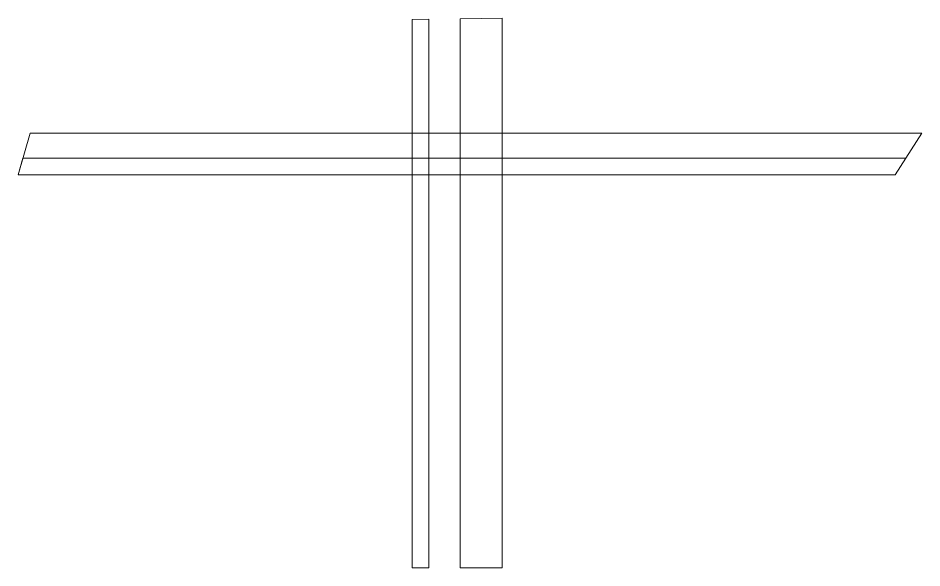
# Model space of a CAD drawing. Header units: metres. Extents: x 0 to 11269, y -5244 to -4054.
# Drawn here: x 10977.8 to 11107.4, y -4144.4 to -4065.5 of the extents above; entities that cross this region are included whole.
import ezdxf

# ---------------------------------------------------------------- set-up
doc = ezdxf.new("R2010")
doc.units = ezdxf.units.M
doc.header["$MEASUREMENT"] = 0

msp = doc.modelspace()

# ---------------------------------------------------------------- linework, layer by layer
at = {"lineweight": 0}
for points in [[(11036.71815, -4065.68253), (11034.31815, -4065.72253), (11034.31815, -4082.01229), (11036.71815, -4082.01229)], [(11047.21815, -4065.50753), (11041.21815, -4065.60753), (11041.21815, -4085.61229), (11047.21815, -4085.61229)], [(11034.31815, -4082.01229), (10979.50615, -4082.01229), (10977.79219, -4088.01229), (11034.31815, -4088.01229)], [(11036.71815, -4082.01229), (11036.71815, -4088.01229), (11034.31815, -4088.01229), (11034.31815, -4082.01229)], [(11107.43139, -4082.01229), (11036.71815, -4082.01229), (11036.71815, -4088.01229), (11103.61041, -4088.01229)], [(11041.21815, -4085.61229), (10978.47777, -4085.61229), (10977.79219, -4088.01229), (11041.21815, -4088.01229)], [(11041.21815, -4085.61229), (11047.21815, -4085.61229), (11047.21815, -4088.01229), (11041.21815, -4088.01229)], [(11041.21815, -4085.61229), (11047.21815, -4085.61229), (11047.21815, -4088.01229), (11041.21815, -4088.01229)], [(11105.1388, -4085.61229), (11047.21815, -4085.61229), (11047.21815, -4088.01229), (11103.61041, -4088.01229)], [(11036.71815, -4088.01229), (11034.31815, -4088.01229), (11034.31815, -4144.44704), (11036.71815, -4144.44704)], [(11047.21815, -4088.01229), (11041.21815, -4088.01229), (11041.21815, -4144.44704), (11047.21815, -4144.44704)]]:
    msp.add_lwpolyline(points, close=True, dxfattribs=at)

doc.saveas('drawing.dxf')
